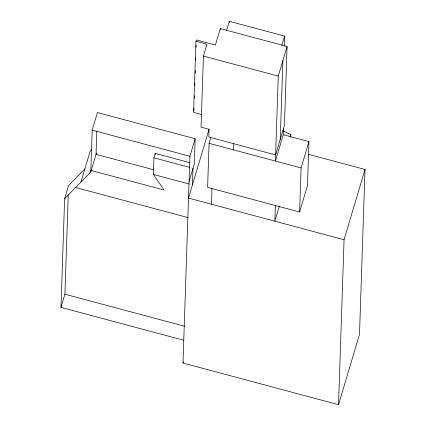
<?xml version="1.0" encoding="UTF-8"?>
<svg xmlns="http://www.w3.org/2000/svg" width="426" height="426" viewBox="0 0 426 426"><rect width="100%" height="100%" fill="white"/><g stroke="black" fill="none" stroke-linecap="round" stroke-linejoin="round"><path stroke-width="0.64" d="M183.76 340.262L60.982 307.38L64.619 198.777L68.549 185.603L84.912 168.818M60.982 307.38L64.912 294.201L68.24 194.874M64.619 198.777L90.802 171.918L92.202 130.127L97.442 112.56L195.161 138.727L194.32 163.872L189.08 181.439M96.819 131.133L96.042 154.35L153.397 169.708M90.658 170.357L164.106 190.028L153.365 174.442L153.919 157.796L155.229 153.403L189.831 162.668M155.186 154.681L155.229 153.403M308.456 154.319L365.018 169.468L359.491 334.421L338.542 404.7L182.999 363.043L189.921 156.299L195.161 138.727M195.955 41.247L206.977 44.197L203.442 56.056L201.056 127.161L209.091 129.312L208.831 137.044L275.617 154.926L284.44 125.324L287.081 46.493L220.301 28.606L215.402 45.034L196.349 39.927L195.955 41.247L193.574 112.352L201.53 114.482M193.963 111.032L194.054 108.374M194.389 98.406L194.474 95.749M194.81 85.78L194.9 83.123M195.236 73.155L195.321 70.498M195.656 60.529L195.747 57.872M196.104 47.238L196.168 45.247M192.451 184.911L193.01 168.265M210.774 137.662L209.091 143.312L207.611 187.376L299.616 212.015L307.471 185.661L308.946 141.597L283.263 134.717L283.471 128.572M211.472 204.235L211.999 188.553M220.253 29.932L220.301 28.606M229.252 22.615L229.294 21.3L284.589 36.109L284.259 45.976M233.517 149.856L233.725 143.711M287.081 46.493L278.253 76.094L275.409 161.071L283.263 134.717M275.372 205.524L274.845 221.206L279.334 206.147M280.249 139.377L282.891 60.545M290.697 137.135L290.782 134.499L282.933 130.851M299.616 212.015L301.091 167.95L308.946 141.597M338.542 404.7L344.064 239.747L365.018 169.468M80.983 181.993L90.147 151.246L91.936 149.414M90.802 171.918L96.414 153.094M226.52 30.608L229.294 21.3M209.097 129.078L188.521 198.09L344.064 239.747M182.999 363.043L183.377 361.775M281.815 45.417L284.589 36.109M290.037 137.007L290.782 134.499M203.442 56.056L278.253 76.094M209.091 143.312L301.091 167.95M92.202 130.127L189.921 156.299M153.919 157.796L189.804 167.407M153.365 174.442L189.245 184.053M74.976 187.323L188.111 217.622M64.912 294.201L184.474 326.225"/></g></svg>
